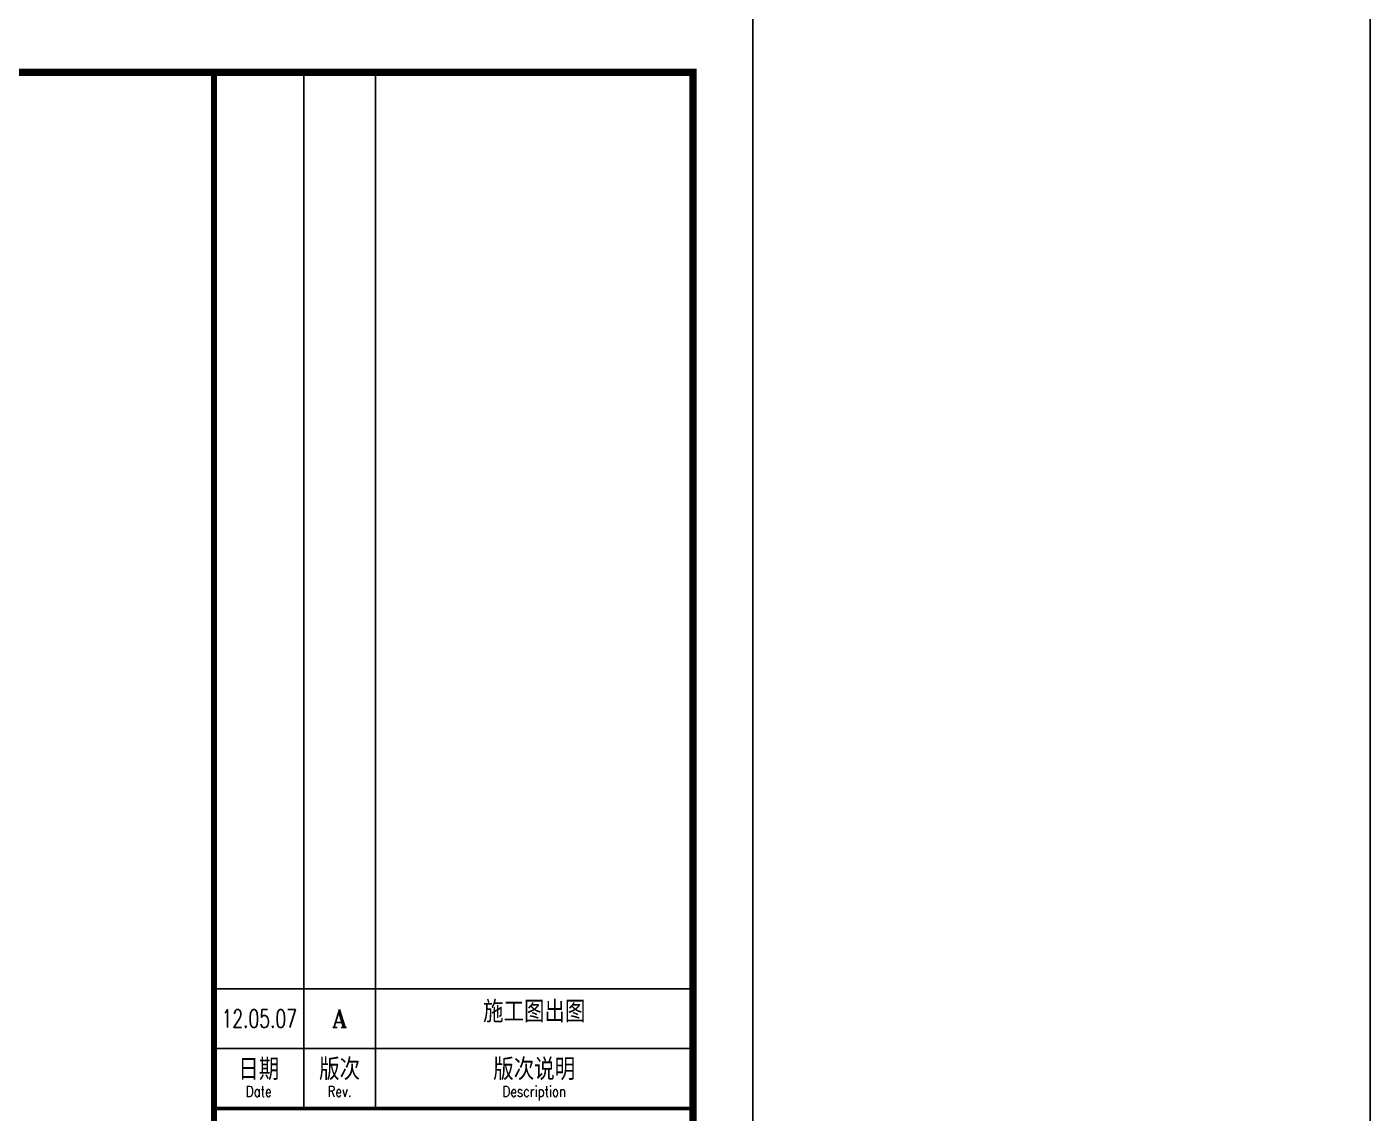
# Model space of a CAD drawing. Extents: x 0 to 125661, y -104936 to 8656.
# Drawn here: x 14395 to 18882, y -15555 to -11929 of the extents above; entities that cross this region are included whole.
import ezdxf
from ezdxf.enums import TextEntityAlignment as Align

# ---------------------------------------------------------------- set-up
doc = ezdxf.new("R2010")
doc.units = 0
doc.header["$LTSCALE"] = 800
doc.header["$MEASUREMENT"] = 0
doc.layers.get('0').update_dxf_attribs({"linetype": 'CONTINUOUS'})
doc.layers.add('图框', color=107, linetype='CONTINUOUS')
doc.styles.add('TKZ1_tjhts.shx', font='tjromant.shx', dxfattribs={"bigfont": 'tjhts.shx'})
doc.styles.add('TKZ2_tjkts.shx', font='tjromant.shx', dxfattribs={"bigfont": 'tjkts.shx'})

# ---------------------------------------------------------------- blocks, each defined once
blk = doc.blocks.new('TJAD_TK_A1')
for p, q in [((1266.38, 940.45), (1266.38, 767.45)), ((1278.38, 940.45), (1278.38, 767.45)), ((1251.38, 777.45), (1263.38, 777.45)), ((1251.38, 777.45), (1331.38, 777.45)), ((1251.38, 767.45), (1331.38, 767.45))]:
    blk.add_line(p, q)
for points, const_width in [([(1251.38, 940.45), (1251.38, 366.45)], 1), ([(1251.38, 767.45), (1331.38, 767.45)], 0.6)]:
    blk.add_lwpolyline(points, dxfattribs=dict(const_width=const_width))
at = {"layer": '图框'}
for p, q in [((1341.38, 356.45), (1341.38, 950.45)), ((1251.38, 787.45), (1331.38, 787.45))]:
    blk.add_line(p, q, dxfattribs=at)
at = {"layer": '图框', "const_width": 1.2}
blk.add_lwpolyline([(1331.38, 940.45), (525.38, 940.45), (525.38, 366.45), (1331.38, 366.45)], close=True, dxfattribs=at)
at = {"style": 'TKZ2_tjkts.shx'}
for s, p in [('版次', (1272.38, 774)), ('版次说明', (1304.88, 774)), ('日期', (1258.88, 774))]:
    blk.add_text(s, height=3.6, dxfattribs=at).set_placement(p, align=Align.MIDDLE_CENTER)
at = {"style": 'TKZ2_tjkts.shx', "width": 0.8}
for s, p in [('Date', (1258.88, 770.3)), ('Rev.', (1272.38, 770.3)), ('Description', (1304.88, 770.3))]:
    blk.add_text(s, height=1.8, dxfattribs=at).set_placement(p, align=Align.MIDDLE_CENTER)

msp = doc.modelspace()

# ---------------------------------------------------------------- linework, layer by layer
msp.add_line((18881.8, 8656.2), (18881.8, -30057.1))

# ---------------------------------------------------------------- block references
at = {"layer": '图框', "xscale": 20, "yscale": 20, "zscale": 20}
msp.add_blockref('TJAD_TK_A1', (-10007.6, -30889), dxfattribs=at)

# ---------------------------------------------------------------- texts
at = {"layer": '图框', "color": 3, "style": 'TKZ1_tjhts.shx'}
for s, height, p in [('施工图出图', 72, (16090, -15216.8)), ('A', 60, (15440, -15240))]:
    msp.add_text(s, height=height, dxfattribs=at).set_placement(p, align=Align.MIDDLE_CENTER)
at = {"layer": '图框', "color": 3, "style": 'TKZ1_tjhts.shx', "width": 0.7}
msp.add_text('12.05.07', height=60, dxfattribs=at).set_placement((15171.6, -15240), align=Align.MIDDLE_CENTER)

doc.saveas('drawing.dxf')
